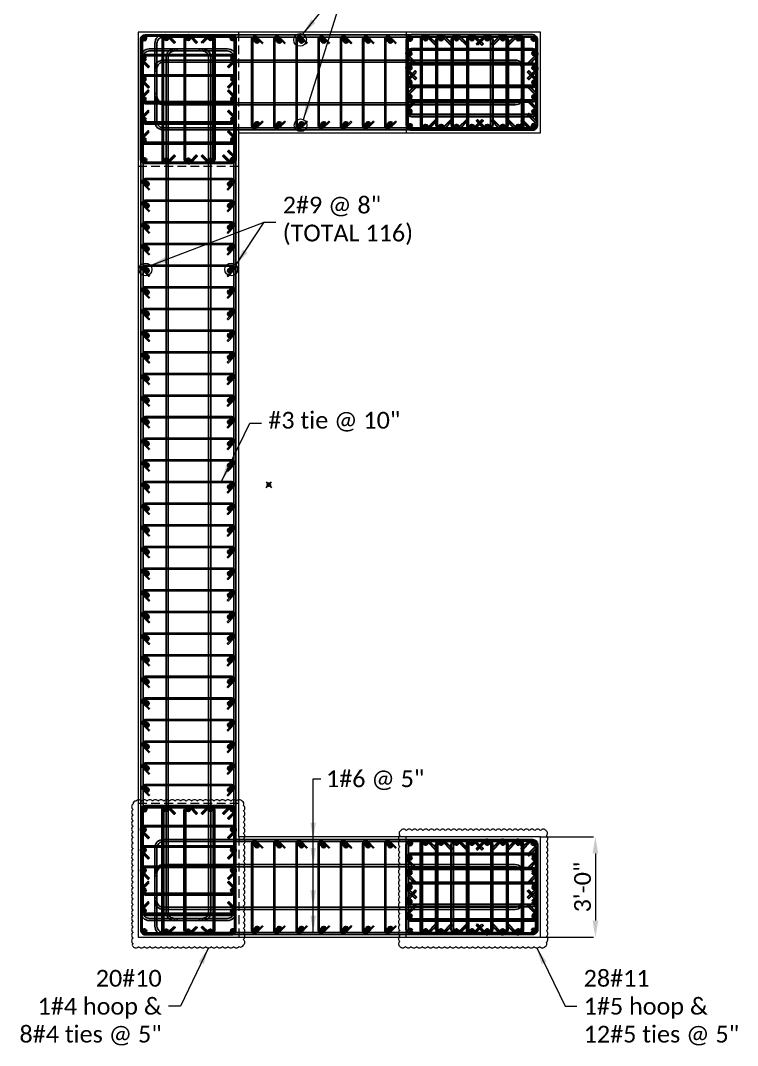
# Model space of a CAD drawing. Header units: inches. Extents: x -30573 to 11520, y -22457 to 4202.
# Drawn here: x 4151.8 to 4408.5, y -2537.5 to -2170.6 of the extents above; entities that cross this region are included whole.
import ezdxf

# ---------------------------------------------------------------- set-up
doc = ezdxf.new("R2010")
doc.units = ezdxf.units.IN
doc.header["$PDMODE"] = 35
doc.linetypes.add('CENTER2', pattern=[28.575, 19.05, -3.175, 3.175, -3.175])
doc.linetypes.add('HIDDEN2', pattern=[0.1875, 0.125, -0.0625])
doc.layers.get('Defpoints').update_dxf_attribs({"lineweight": 70})
for name, color, linetype, lineweight in [('ACERO1', 6, 'Continuous', 50), ('ACERO2', 5, 'Continuous', 30), ('ACERO3', 4, 'Continuous', 25), ('CONCRETO2', 5, 'Continuous', 30), ('CONCRETO3', 4, 'Continuous', 25), ('CONCRETO7', 8, 'Continuous', 9), ('Ejes', 8, 'CENTER2', 9), ('PROY', 8, 'HIDDEN2', 9), ('TEXTO', 1, 'Continuous', 13)]:
    doc.layers.add(name, color=color, linetype=linetype, lineweight=lineweight)
doc.styles.add('A3_32', font='calibri.ttf', dxfattribs={"height": 6})
doc.dimstyles.new('PONDERA3_32', dxfattribs={"dimscale": 0, "dimtxt": 6, "dimasz": 6, "dimexe": 1.25, "dimexo": 0.625, "dimgap": 1.5, "dimtad": 1, "dimdec": 1, "dimrnd": 0.5, "dimzin": 1, "dimdsep": 46, "dimlunit": 4, "dimtxsty": 'A3_32', "dimcen": 0.5, "dimse1": 1, "dimse2": 1, "dimclrd": 256, "dimclrt": 256, "dimadec": 1, "dimazin": 0, "dimtfac": 1, "dimtdec": 1, "dimtmove": 0, "dimatfit": 3, "dimfxl": 1, "dimfrac": 2, "dimlwd": 13, "dimarcsym": 0})

# ---------------------------------------------------------------- blocks, each defined once
blk = doc.blocks.new('#9')
at = {"layer": 'ACERO1'}
h = blk.add_hatch(dxfattribs=at)
h.set_pattern_fill('ANSI31', color=256, scale=0.05)
h.set_pattern_definition([(45, (739.44426, 708.37343), (-0.112253202, 0.112253202), [])])
edge = h.paths.add_edge_path()
edge.add_arc((0, 0), 0.564, 0, 360)
blk.add_circle((0, 0), 0.564, dxfattribs=at)
blk = doc.blocks.new('*D1508')
at = {"layer": 'Defpoints', "color": 0, "transparency": 16777216}
for p in [(4357.59, -2462.76), (4357.59, -2498.76), (4357.59, -2498.76)]:
    blk.add_point(p, dxfattribs=at)
at = {"layer": 'TEXTO', "lineweight": 13, "transparency": 16777216}
blk.add_line((4357.59, -2468.76), (4357.59, -2492.76), dxfattribs=at)
at = {"layer": 'TEXTO', "transparency": 16777216}
for points in [[(4356.59, -2468.76), (4358.59, -2468.76), (4357.59, -2462.76)], [(4356.59, -2492.76), (4358.59, -2492.76), (4357.59, -2498.76)]]:
    blk.add_solid(points, dxfattribs=at)
at = {"layer": 'TEXTO', "transparency": 16777216, "insert": (4353.01, -2480.76), "char_height": 6, "attachment_point": 5, "rotation": 90, "style": 'A3_32'}
blk.add_mtext('3\'-0"', dxfattribs=at)

msp = doc.modelspace()

# ---------------------------------------------------------------- linework, layer by layer
at = {"layer": 'ACERO2'}
for points in [[(4227.42, -2221.765), (4196.42, -2221.765, -0.4142136), (4194.92, -2220.265), (4194.92, -2177.265, -0.4142136), (4196.42, -2175.765), (4227.42, -2175.765, -0.4142136), (4228.92, -2177.265), (4228.92, -2220.265, -0.6681786), (4226.359, -2221.326), (4224.238, -2219.204), (4224.592, -2218.851), (4226.713, -2220.972, 0.6681786), (4228.42, -2220.265), (4228.42, -2177.265, 0.4142136), (4227.42, -2176.265), (4196.42, -2176.265, 0.4142136), (4195.42, -2177.265), (4195.42, -2220.265, 0.4142136), (4196.42, -2221.265), (4226.299, -2221.265)], [(4336.92, -2207.89), (4336.92, -2177.64, 0.4142136), (4335.045, -2175.765), (4291.795, -2175.765, 0.4142136), (4289.92, -2177.64), (4289.92, -2207.89, 0.4142136), (4291.795, -2209.765), (4335.045, -2209.765, 0.6681786), (4336.371, -2206.564), (4333.719, -2203.913), (4333.277, -2204.354), (4335.929, -2207.006, -1), (4334.161, -2208.774), (4331.509, -2206.122), (4331.068, -2206.564), (4333.643, -2209.14)], [(4335.045, -2209.14), (4291.795, -2209.14, -0.4142136), (4290.545, -2207.89), (4290.545, -2177.64, -0.4142136), (4291.795, -2176.39), (4335.045, -2176.39, -0.4142136), (4336.295, -2177.64), (4336.295, -2206.488)], [(4228.42, -2219.144), (4226.359, -2217.083), (4226.006, -2217.437), (4228.127, -2219.558, -0.1989124), (4228.42, -2220.265)], [(4227.42, -2451.765), (4196.42, -2451.765, 0.4142136), (4194.92, -2453.265), (4194.92, -2496.265, 0.4142136), (4196.42, -2497.765), (4227.42, -2497.765, 0.4142136), (4228.92, -2496.265), (4228.92, -2453.265, 0.6681786), (4226.359, -2452.204), (4224.238, -2454.326), (4224.592, -2454.679), (4226.713, -2452.558, -0.6681786), (4228.42, -2453.265), (4228.42, -2496.265, -0.4142136), (4227.42, -2497.265), (4196.42, -2497.265, -0.4142136), (4195.42, -2496.265), (4195.42, -2453.265, -0.4142136), (4196.42, -2452.265), (4226.299, -2452.265)], [(4228.42, -2454.386), (4226.359, -2456.447), (4226.006, -2456.093), (4228.127, -2453.972, 0.1989124), (4228.42, -2453.265)], [(4336.92, -2465.64), (4336.92, -2495.89, -0.4142136), (4335.045, -2497.765), (4291.795, -2497.765, -0.4142136), (4289.92, -2495.89), (4289.92, -2465.64, -0.4142136), (4291.795, -2463.765), (4335.045, -2463.765, -0.6681786), (4336.371, -2466.966), (4333.719, -2469.617), (4333.277, -2469.176), (4335.929, -2466.524, 1), (4334.161, -2464.756), (4331.509, -2467.408), (4331.068, -2466.966), (4333.643, -2464.39)], [(4335.045, -2464.39), (4291.795, -2464.39, 0.4142136), (4290.545, -2465.64), (4290.545, -2495.89, 0.4142136), (4291.795, -2497.14), (4335.045, -2497.14, 0.4142136), (4336.295, -2495.89), (4336.295, -2467.042)]]:
    msp.add_lwpolyline(points, format="xyb", dxfattribs=at)
for points in [[(4206.844, -2178.679), (4207.198, -2178.326), (4205.077, -2176.204, 0.6681786), (4202.516, -2177.265), (4202.516, -2220.265, 0.6681786), (4205.077, -2221.326), (4207.198, -2219.204), (4206.844, -2218.851), (4204.723, -2220.972, -0.6681786), (4203.016, -2220.265), (4203.016, -2177.265, -0.6681786), (4204.723, -2176.558)], [(4214.748, -2178.679), (4215.102, -2178.326), (4212.981, -2176.204, 0.6681786), (4210.42, -2177.265), (4210.42, -2220.265, 0.6681786), (4212.981, -2221.326), (4215.102, -2219.204), (4214.748, -2218.851), (4212.627, -2220.972, -0.6681786), (4210.92, -2220.265), (4210.92, -2177.265, -0.6681786), (4212.627, -2176.558)], [(4216.996, -2178.679), (4216.642, -2178.326), (4218.764, -2176.204, -0.6681786), (4221.324, -2177.265), (4221.324, -2220.265, -0.6681786), (4218.764, -2221.326), (4216.642, -2219.204), (4216.996, -2218.851), (4219.117, -2220.972, 0.6681786), (4220.824, -2220.265), (4220.824, -2177.265, 0.6681786), (4219.117, -2176.558)], [(4300.362, -2179.408), (4300.804, -2178.966), (4298.152, -2176.314, 0.6681786), (4294.951, -2177.64), (4294.951, -2207.89, 0.6681786), (4298.152, -2209.216), (4300.804, -2206.564), (4300.362, -2206.122), (4297.71, -2208.774, -0.6681786), (4295.576, -2207.89), (4295.576, -2177.64, -0.6681786), (4297.71, -2176.756)], [(4305.889, -2179.408), (4306.331, -2178.966), (4303.68, -2176.314, 0.6681786), (4300.479, -2177.64), (4300.479, -2207.89, 0.6681786), (4303.68, -2209.216), (4306.331, -2206.564), (4305.889, -2206.122), (4303.238, -2208.774, -0.6681786), (4301.104, -2207.89), (4301.104, -2177.64, -0.6681786), (4303.238, -2176.756)], [(4311.417, -2179.408), (4311.859, -2178.966), (4309.207, -2176.314, 0.6681786), (4306.006, -2177.64), (4306.006, -2207.89, 0.6681786), (4309.207, -2209.216), (4311.859, -2206.564), (4311.417, -2206.122), (4308.765, -2208.774, -0.6681786), (4306.631, -2207.89), (4306.631, -2177.64, -0.6681786), (4308.765, -2176.756)], [(4316.944, -2179.408), (4317.386, -2178.966), (4314.735, -2176.314, 0.6681786), (4311.534, -2177.64), (4311.534, -2207.89, 0.6681786), (4314.735, -2209.216), (4317.386, -2206.564), (4316.944, -2206.122), (4314.293, -2208.774, -0.6681786), (4312.159, -2207.89), (4312.159, -2177.64, -0.6681786), (4314.293, -2176.756)], [(4315.423, -2179.408), (4314.981, -2178.966), (4317.633, -2176.314, -0.6681786), (4320.834, -2177.64), (4320.834, -2207.89, -0.6681786), (4317.633, -2209.216), (4314.981, -2206.564), (4315.423, -2206.122), (4318.075, -2208.774, 0.6681786), (4320.209, -2207.89), (4320.209, -2177.64, 0.6681786), (4318.075, -2176.756)], [(4320.951, -2179.408), (4320.509, -2178.966), (4323.161, -2176.314, -0.6681786), (4326.361, -2177.64), (4326.361, -2207.89, -0.6681786), (4323.161, -2209.216), (4320.509, -2206.564), (4320.951, -2206.122), (4323.602, -2208.774, 0.6681786), (4325.736, -2207.89), (4325.736, -2177.64, 0.6681786), (4323.602, -2176.756)], [(4326.478, -2179.408), (4326.036, -2178.966), (4328.688, -2176.314, -0.6681786), (4331.889, -2177.64), (4331.889, -2207.89, -0.6681786), (4328.688, -2209.216), (4326.036, -2206.564), (4326.478, -2206.122), (4329.13, -2208.774, 0.6681786), (4331.264, -2207.89), (4331.264, -2177.64, 0.6681786), (4329.13, -2176.756)], [(4197.834, -2187.055), (4197.481, -2187.408), (4195.359, -2185.287, -0.6681786), (4196.42, -2182.726), (4227.42, -2182.726, -0.6681786), (4228.481, -2185.287), (4226.359, -2187.408), (4226.006, -2187.055), (4228.127, -2184.933, 0.6681786), (4227.42, -2183.226), (4196.42, -2183.226, 0.6681786), (4195.713, -2184.933)], [(4293.556, -2186.025), (4293.114, -2186.466), (4290.462, -2183.815, -0.6681786), (4291.788, -2180.614), (4335.045, -2180.614, -0.6681786), (4336.371, -2183.815), (4333.719, -2186.466), (4333.277, -2186.025), (4335.929, -2183.373, 0.6681786), (4335.045, -2181.239), (4291.788, -2181.239, 0.6681786), (4290.904, -2183.373)], [(4293.556, -2191.228), (4293.114, -2191.67), (4290.462, -2189.018, -0.6681786), (4291.788, -2185.817), (4335.045, -2185.817, -0.6681786), (4336.371, -2189.018), (4333.719, -2191.67), (4333.277, -2191.228), (4335.929, -2188.576, 0.6681786), (4335.045, -2186.442), (4291.788, -2186.442, 0.6681786), (4290.904, -2188.576)], [(4197.834, -2194.324), (4197.481, -2194.678), (4195.359, -2192.556, -0.6681786), (4196.42, -2189.996), (4227.42, -2189.996, -0.6681786), (4228.481, -2192.556), (4226.359, -2194.678), (4226.006, -2194.324), (4228.127, -2192.203, 0.6681786), (4227.42, -2190.496), (4196.42, -2190.496, 0.6681786), (4195.713, -2192.203)], [(4293.556, -2189.099), (4293.114, -2188.657), (4290.462, -2191.308, 0.6681786), (4291.788, -2194.509), (4335.045, -2194.509, 0.6681786), (4336.371, -2191.308), (4333.719, -2188.657), (4333.277, -2189.099), (4335.929, -2191.75, -0.6681786), (4335.045, -2193.884), (4291.788, -2193.884, -0.6681786), (4290.904, -2191.75)], [(4293.556, -2194.302), (4293.114, -2193.86), (4290.462, -2196.512, 0.6681786), (4291.788, -2199.713), (4335.045, -2199.713, 0.6681786), (4336.371, -2196.512), (4333.719, -2193.86), (4333.277, -2194.302), (4335.929, -2196.954, -0.6681786), (4335.045, -2199.088), (4291.788, -2199.088, -0.6681786), (4290.904, -2196.954)], [(4197.834, -2195.937), (4197.481, -2195.583), (4195.359, -2197.704, 0.6681786), (4196.42, -2200.265), (4227.42, -2200.265, 0.6681786), (4228.481, -2197.704), (4226.359, -2195.583), (4226.006, -2195.937), (4228.127, -2198.058, -0.6681786), (4227.42, -2199.765), (4196.42, -2199.765, -0.6681786), (4195.713, -2198.058)], [(4293.556, -2199.505), (4293.114, -2199.064), (4290.462, -2201.715, 0.6681786), (4291.788, -2204.916), (4335.045, -2204.916, 0.6681786), (4336.371, -2201.715), (4333.719, -2199.064), (4333.277, -2199.505), (4335.929, -2202.157, -0.6681786), (4335.045, -2204.291), (4291.788, -2204.291, -0.6681786), (4290.904, -2202.157)], [(4197.834, -2203.206), (4197.481, -2202.852), (4195.359, -2204.974, 0.6681786), (4196.42, -2207.534), (4227.42, -2207.534, 0.6681786), (4228.481, -2204.974), (4226.359, -2202.852), (4226.006, -2203.206), (4228.127, -2205.327, -0.6681786), (4227.42, -2207.034), (4196.42, -2207.034, -0.6681786), (4195.713, -2205.327)], [(4197.834, -2210.475), (4197.481, -2210.122), (4195.359, -2212.243, 0.6681786), (4196.42, -2214.804), (4227.42, -2214.804, 0.6681786), (4228.481, -2212.243), (4226.359, -2210.122), (4226.006, -2210.475), (4228.127, -2212.597, -0.6681786), (4227.42, -2214.304), (4196.42, -2214.304, -0.6681786), (4195.713, -2212.597)], [(4206.844, -2494.851), (4207.198, -2495.204), (4205.077, -2497.326, -0.6681786), (4202.516, -2496.265), (4202.516, -2453.265, -0.6681786), (4205.077, -2452.204), (4207.198, -2454.326), (4206.844, -2454.679), (4204.723, -2452.558, 0.6681786), (4203.016, -2453.265), (4203.016, -2496.265, 0.6681786), (4204.723, -2496.972)], [(4214.748, -2494.851), (4215.102, -2495.204), (4212.981, -2497.326, -0.6681786), (4210.42, -2496.265), (4210.42, -2453.265, -0.6681786), (4212.981, -2452.204), (4215.102, -2454.326), (4214.748, -2454.679), (4212.627, -2452.558, 0.6681786), (4210.92, -2453.265), (4210.92, -2496.265, 0.6681786), (4212.627, -2496.972)], [(4216.996, -2494.851), (4216.642, -2495.204), (4218.764, -2497.326, 0.6681786), (4221.324, -2496.265), (4221.324, -2453.265, 0.6681786), (4218.764, -2452.204), (4216.642, -2454.326), (4216.996, -2454.679), (4219.117, -2452.558, -0.6681786), (4220.824, -2453.265), (4220.824, -2496.265, -0.6681786), (4219.117, -2496.972)], [(4197.834, -2463.055), (4197.481, -2463.408), (4195.359, -2461.287, -0.6681786), (4196.42, -2458.726), (4227.42, -2458.726, -0.6681786), (4228.481, -2461.287), (4226.359, -2463.408), (4226.006, -2463.055), (4228.127, -2460.933, 0.6681786), (4227.42, -2459.226), (4196.42, -2459.226, 0.6681786), (4195.713, -2460.933)], [(4300.362, -2494.122), (4300.804, -2494.564), (4298.152, -2497.216, -0.6681786), (4294.951, -2495.89), (4294.951, -2465.64, -0.6681786), (4298.152, -2464.314), (4300.804, -2466.966), (4300.362, -2467.408), (4297.71, -2464.756, 0.6681786), (4295.576, -2465.64), (4295.576, -2495.89, 0.6681786), (4297.71, -2496.774)], [(4305.889, -2494.122), (4306.331, -2494.564), (4303.68, -2497.216, -0.6681786), (4300.479, -2495.89), (4300.479, -2465.64, -0.6681786), (4303.68, -2464.314), (4306.331, -2466.966), (4305.889, -2467.408), (4303.238, -2464.756, 0.6681786), (4301.104, -2465.64), (4301.104, -2495.89, 0.6681786), (4303.238, -2496.774)], [(4311.417, -2494.122), (4311.859, -2494.564), (4309.207, -2497.216, -0.6681786), (4306.006, -2495.89), (4306.006, -2465.64, -0.6681786), (4309.207, -2464.314), (4311.859, -2466.966), (4311.417, -2467.408), (4308.765, -2464.756, 0.6681786), (4306.631, -2465.64), (4306.631, -2495.89, 0.6681786), (4308.765, -2496.774)], [(4316.944, -2494.122), (4317.386, -2494.564), (4314.735, -2497.216, -0.6681786), (4311.534, -2495.89), (4311.534, -2465.64, -0.6681786), (4314.735, -2464.314), (4317.386, -2466.966), (4316.944, -2467.408), (4314.293, -2464.756, 0.6681786), (4312.159, -2465.64), (4312.159, -2495.89, 0.6681786), (4314.293, -2496.774)], [(4315.423, -2494.122), (4314.981, -2494.564), (4317.633, -2497.216, 0.6681786), (4320.834, -2495.89), (4320.834, -2465.64, 0.6681786), (4317.633, -2464.314), (4314.981, -2466.966), (4315.423, -2467.408), (4318.075, -2464.756, -0.6681786), (4320.209, -2465.64), (4320.209, -2495.89, -0.6681786), (4318.075, -2496.774)], [(4320.951, -2494.122), (4320.509, -2494.564), (4323.161, -2497.216, 0.6681786), (4326.361, -2495.89), (4326.361, -2465.64, 0.6681786), (4323.161, -2464.314), (4320.509, -2466.966), (4320.951, -2467.408), (4323.602, -2464.756, -0.6681786), (4325.736, -2465.64), (4325.736, -2495.89, -0.6681786), (4323.602, -2496.774)], [(4326.478, -2494.122), (4326.036, -2494.564), (4328.688, -2497.216, 0.6681786), (4331.889, -2495.89), (4331.889, -2465.64, 0.6681786), (4328.688, -2464.314), (4326.036, -2466.966), (4326.478, -2467.408), (4329.13, -2464.756, -0.6681786), (4331.264, -2465.64), (4331.264, -2495.89, -0.6681786), (4329.13, -2496.774)], [(4197.834, -2470.324), (4197.481, -2470.678), (4195.359, -2468.556, -0.6681786), (4196.42, -2465.996), (4227.42, -2465.996, -0.6681786), (4228.481, -2468.556), (4226.359, -2470.678), (4226.006, -2470.324), (4228.127, -2468.203, 0.6681786), (4227.42, -2466.496), (4196.42, -2466.496, 0.6681786), (4195.713, -2468.203)], [(4293.556, -2474.025), (4293.114, -2474.466), (4290.462, -2471.815, -0.6681786), (4291.788, -2468.614), (4335.045, -2468.614, -0.6681786), (4336.371, -2471.815), (4333.719, -2474.466), (4333.277, -2474.025), (4335.929, -2471.373, 0.6681786), (4335.045, -2469.239), (4291.788, -2469.239, 0.6681786), (4290.904, -2471.373)], [(4197.834, -2477.593), (4197.481, -2477.947), (4195.359, -2475.826, -0.6681786), (4196.42, -2473.265), (4227.42, -2473.265, -0.6681786), (4228.481, -2475.826), (4226.359, -2477.947), (4226.006, -2477.593), (4228.127, -2475.472, 0.6681786), (4227.42, -2473.765), (4196.42, -2473.765, 0.6681786), (4195.713, -2475.472)], [(4293.556, -2479.228), (4293.114, -2479.67), (4290.462, -2477.018, -0.6681786), (4291.788, -2473.817), (4335.045, -2473.817, -0.6681786), (4336.371, -2477.018), (4333.719, -2479.67), (4333.277, -2479.228), (4335.929, -2476.576, 0.6681786), (4335.045, -2474.442), (4291.788, -2474.442, 0.6681786), (4290.904, -2476.576)], [(4197.834, -2479.206), (4197.481, -2478.852), (4195.359, -2480.974, 0.6681786), (4196.42, -2483.534), (4227.42, -2483.534, 0.6681786), (4228.481, -2480.974), (4226.359, -2478.852), (4226.006, -2479.206), (4228.127, -2481.327, -0.6681786), (4227.42, -2483.034), (4196.42, -2483.034, -0.6681786), (4195.713, -2481.327)], [(4293.556, -2484.431), (4293.114, -2484.873), (4290.462, -2482.222, -0.6681786), (4291.788, -2479.021), (4335.045, -2479.021, -0.6681786), (4336.371, -2482.222), (4333.719, -2484.873), (4333.277, -2484.431), (4335.929, -2481.78, 0.6681786), (4335.045, -2479.646), (4291.788, -2479.646, 0.6681786), (4290.904, -2481.78)], [(4293.556, -2482.302), (4293.114, -2481.86), (4290.462, -2484.512, 0.6681786), (4291.788, -2487.713), (4335.045, -2487.713, 0.6681786), (4336.371, -2484.512), (4333.719, -2481.86), (4333.277, -2482.302), (4335.929, -2484.954, -0.6681786), (4335.045, -2487.088), (4291.788, -2487.088, -0.6681786), (4290.904, -2484.954)], [(4197.834, -2486.475), (4197.481, -2486.122), (4195.359, -2488.243, 0.6681786), (4196.42, -2490.804), (4227.42, -2490.804, 0.6681786), (4228.481, -2488.243), (4226.359, -2486.122), (4226.006, -2486.475), (4228.127, -2488.597, -0.6681786), (4227.42, -2490.304), (4196.42, -2490.304, -0.6681786), (4195.713, -2488.597)], [(4293.556, -2487.505), (4293.114, -2487.064), (4290.462, -2489.715, 0.6681786), (4291.788, -2492.916), (4335.045, -2492.916, 0.6681786), (4336.371, -2489.715), (4333.719, -2487.064), (4333.277, -2487.505), (4335.929, -2490.157, -0.6681786), (4335.045, -2492.291), (4291.788, -2492.291, -0.6681786), (4290.904, -2490.157)]]:
    msp.add_lwpolyline(points, format="xyb", close=True, dxfattribs=at)
at = {"layer": 'ACERO3'}
for points in [[(4199.92, -2187.765), (4199.92, -2178.765, -0.4142136), (4202.92, -2175.765), (4328.92, -2175.765, -0.4142136), (4331.92, -2178.765), (4331.92, -2187.765), (4331.17, -2187.765), (4331.17, -2178.765, 0.4142136), (4328.92, -2176.515), (4202.92, -2176.515, 0.4142136), (4200.67, -2178.765), (4200.67, -2187.765)], [(4234.926, -2177.265, -0.6681786), (4236.206, -2176.735), (4238.328, -2178.856), (4238.593, -2178.591), (4236.472, -2176.47, 0.6681786), (4234.551, -2177.265), (4234.551, -2208.265, 0.6681786), (4236.472, -2209.06), (4238.593, -2206.939), (4238.328, -2206.674), (4236.206, -2208.795, -0.6681786), (4234.926, -2208.265)], [(4242.874, -2177.265, -0.6681786), (4244.154, -2176.735), (4246.275, -2178.856), (4246.541, -2178.591), (4244.419, -2176.47, 0.6681786), (4242.499, -2177.265), (4242.499, -2208.265, 0.6681786), (4244.419, -2209.06), (4246.541, -2206.939), (4246.275, -2206.674), (4244.154, -2208.795, -0.6681786), (4242.874, -2208.265)], [(4250.821, -2177.265, -0.6681786), (4252.102, -2176.735), (4254.223, -2178.856), (4254.488, -2178.591), (4252.367, -2176.47, 0.6681786), (4250.446, -2177.265), (4250.446, -2208.265, 0.6681786), (4252.367, -2209.06), (4254.488, -2206.939), (4254.223, -2206.674), (4252.102, -2208.795, -0.6681786), (4250.821, -2208.265)], [(4258.769, -2177.265, -0.6681786), (4260.049, -2176.735), (4262.171, -2178.856), (4262.436, -2178.591), (4260.315, -2176.47, 0.6681786), (4258.394, -2177.265), (4258.394, -2208.265, 0.6681786), (4260.315, -2209.06), (4262.436, -2206.939), (4262.171, -2206.674), (4260.049, -2208.795, -0.6681786), (4258.769, -2208.265)], [(4266.717, -2177.265, -0.6681786), (4267.997, -2176.735), (4270.118, -2178.856), (4270.384, -2178.591), (4268.262, -2176.47, 0.6681786), (4266.342, -2177.265), (4266.342, -2208.265, 0.6681786), (4268.262, -2209.06), (4270.384, -2206.939), (4270.118, -2206.674), (4267.997, -2208.795, -0.6681786), (4266.717, -2208.265)], [(4274.665, -2177.265, -0.6681786), (4275.945, -2176.735), (4278.066, -2178.856), (4278.331, -2178.591), (4276.21, -2176.47, 0.6681786), (4274.29, -2177.265), (4274.29, -2208.265, 0.6681786), (4276.21, -2209.06), (4278.331, -2206.939), (4278.066, -2206.674), (4275.945, -2208.795, -0.6681786), (4274.665, -2208.265)], [(4282.612, -2177.265, -0.6681786), (4283.893, -2176.735), (4286.014, -2178.856), (4286.279, -2178.591), (4284.158, -2176.47, 0.6681786), (4282.237, -2177.265), (4282.237, -2208.265, 0.6681786), (4284.158, -2209.06), (4286.279, -2206.939), (4286.014, -2206.674), (4283.893, -2208.795, -0.6681786), (4282.612, -2208.265)], [(4206.92, -2180.765), (4197.92, -2180.765, 0.4142136), (4194.92, -2183.765), (4194.92, -2489.765, 0.4142136), (4197.92, -2492.765), (4206.92, -2492.765), (4206.92, -2492.015), (4197.92, -2492.015, -0.4142136), (4195.67, -2489.765), (4195.67, -2183.765, -0.4142136), (4197.92, -2181.515), (4206.92, -2181.515)], [(4215.92, -2180.765), (4206.92, -2180.765, 0.4142136), (4203.92, -2183.765), (4203.92, -2489.765, 0.4142136), (4206.92, -2492.765), (4215.92, -2492.765), (4215.92, -2492.015), (4206.92, -2492.015, -0.4142136), (4204.67, -2489.765), (4204.67, -2183.765, -0.4142136), (4206.92, -2181.515), (4215.92, -2181.515)], [(4207.92, -2180.765), (4216.92, -2180.765, -0.4142136), (4219.92, -2183.765), (4219.92, -2489.765, -0.4142136), (4216.92, -2492.765), (4207.92, -2492.765), (4207.92, -2492.015), (4216.92, -2492.015, 0.4142136), (4219.17, -2489.765), (4219.17, -2183.765, 0.4142136), (4216.92, -2181.515), (4207.92, -2181.515)], [(4216.92, -2180.765), (4225.92, -2180.765, -0.4142136), (4228.92, -2183.765), (4228.92, -2489.765, -0.4142136), (4225.92, -2492.765), (4216.92, -2492.765), (4216.92, -2492.015), (4225.92, -2492.015, 0.4142136), (4228.17, -2489.765), (4228.17, -2183.765, 0.4142136), (4225.92, -2181.515), (4216.92, -2181.515)], [(4199.92, -2196.765), (4199.92, -2187.765, -0.4142136), (4202.92, -2184.765), (4328.92, -2184.765, -0.4142136), (4331.92, -2187.765), (4331.92, -2196.765), (4331.17, -2196.765), (4331.17, -2187.765, 0.4142136), (4328.92, -2185.515), (4202.92, -2185.515, 0.4142136), (4200.67, -2187.765), (4200.67, -2196.765)], [(4199.92, -2188.765), (4199.92, -2197.765, 0.4142136), (4202.92, -2200.765), (4328.92, -2200.765, 0.4142136), (4331.92, -2197.765), (4331.92, -2188.765), (4331.17, -2188.765), (4331.17, -2197.765, -0.4142136), (4328.92, -2200.015), (4202.92, -2200.015, -0.4142136), (4200.67, -2197.765), (4200.67, -2188.765)], [(4199.92, -2197.765), (4199.92, -2206.765, 0.4142136), (4202.92, -2209.765), (4328.92, -2209.765, 0.4142136), (4331.92, -2206.765), (4331.92, -2197.765), (4331.17, -2197.765), (4331.17, -2206.765, -0.4142136), (4328.92, -2209.015), (4202.92, -2209.015, -0.4142136), (4200.67, -2206.765), (4200.67, -2197.765)], [(4227.42, -2227.569, -0.6681786), (4227.95, -2228.85), (4225.829, -2230.971), (4226.094, -2231.236), (4228.216, -2229.115, 0.6681786), (4227.42, -2227.194), (4196.42, -2227.194, 0.6681786), (4195.625, -2229.115), (4197.746, -2231.236), (4198.011, -2230.971), (4195.89, -2228.85, -0.6681786), (4196.42, -2227.569)], [(4227.42, -2235.316, -0.6681786), (4227.95, -2236.596), (4225.829, -2238.717), (4226.094, -2238.982), (4228.216, -2236.861, 0.6681786), (4227.42, -2234.941), (4196.42, -2234.941, 0.6681786), (4195.625, -2236.861), (4197.746, -2238.982), (4198.011, -2238.717), (4195.89, -2236.596, -0.6681786), (4196.42, -2235.316)], [(4227.42, -2243.062, -0.6681786), (4227.95, -2244.342), (4225.829, -2246.463), (4226.094, -2246.728), (4228.216, -2244.607, 0.6681786), (4227.42, -2242.687), (4196.42, -2242.687, 0.6681786), (4195.625, -2244.607), (4197.746, -2246.728), (4198.011, -2246.463), (4195.89, -2244.342, -0.6681786), (4196.42, -2243.062)], [(4227.42, -2250.808, -0.6681786), (4227.95, -2252.088), (4225.829, -2254.209), (4226.094, -2254.475), (4228.216, -2252.353, 0.6681786), (4227.42, -2250.433), (4196.42, -2250.433, 0.6681786), (4195.625, -2252.353), (4197.746, -2254.475), (4198.011, -2254.209), (4195.89, -2252.088, -0.6681786), (4196.42, -2250.808)], [(4227.42, -2258.554, -0.6681786), (4227.95, -2259.834), (4225.829, -2261.956), (4226.094, -2262.221), (4228.216, -2260.099, 0.6681786), (4227.42, -2258.179), (4196.42, -2258.179, 0.6681786), (4195.625, -2260.099), (4197.746, -2262.221), (4198.011, -2261.956), (4195.89, -2259.834, -0.6681786), (4196.42, -2258.554)], [(4227.42, -2266.3, -0.6681786), (4227.95, -2267.58), (4225.829, -2269.702), (4226.094, -2269.967), (4228.216, -2267.845, 0.6681786), (4227.42, -2265.925), (4196.42, -2265.925, 0.6681786), (4195.625, -2267.845), (4197.746, -2269.967), (4198.011, -2269.702), (4195.89, -2267.58, -0.6681786), (4196.42, -2266.3)], [(4227.42, -2274.046, -0.6681786), (4227.95, -2275.326), (4225.829, -2277.448), (4226.094, -2277.713), (4228.216, -2275.592, 0.6681786), (4227.42, -2273.671), (4196.42, -2273.671, 0.6681786), (4195.625, -2275.592), (4197.746, -2277.713), (4198.011, -2277.448), (4195.89, -2275.326, -0.6681786), (4196.42, -2274.046)], [(4227.42, -2281.792, -0.6681786), (4227.95, -2283.073), (4225.829, -2285.194), (4226.094, -2285.459), (4228.216, -2283.338, 0.6681786), (4227.42, -2281.417), (4196.42, -2281.417, 0.6681786), (4195.625, -2283.338), (4197.746, -2285.459), (4198.011, -2285.194), (4195.89, -2283.073, -0.6681786), (4196.42, -2281.792)], [(4227.42, -2289.538, -0.6681786), (4227.95, -2290.819), (4225.829, -2292.94), (4226.094, -2293.205), (4228.216, -2291.084, 0.6681786), (4227.42, -2289.163), (4196.42, -2289.163, 0.6681786), (4195.625, -2291.084), (4197.746, -2293.205), (4198.011, -2292.94), (4195.89, -2290.819, -0.6681786), (4196.42, -2289.538)], [(4227.42, -2297.284, -0.6681786), (4227.95, -2298.565), (4225.829, -2300.686), (4226.094, -2300.951), (4228.216, -2298.83, 0.6681786), (4227.42, -2296.909), (4196.42, -2296.909, 0.6681786), (4195.625, -2298.83), (4197.746, -2300.951), (4198.011, -2300.686), (4195.89, -2298.565, -0.6681786), (4196.42, -2297.284)], [(4227.42, -2305.031, -0.6681786), (4227.95, -2306.311), (4225.829, -2308.432), (4226.094, -2308.697), (4228.216, -2306.576, 0.6681786), (4227.42, -2304.656), (4196.42, -2304.656, 0.6681786), (4195.625, -2306.576), (4197.746, -2308.697), (4198.011, -2308.432), (4195.89, -2306.311, -0.6681786), (4196.42, -2305.031)], [(4227.42, -2312.777, -0.6681786), (4227.95, -2314.057), (4225.829, -2316.178), (4226.094, -2316.443), (4228.216, -2314.322, 0.6681786), (4227.42, -2312.402), (4196.42, -2312.402, 0.6681786), (4195.625, -2314.322), (4197.746, -2316.443), (4198.011, -2316.178), (4195.89, -2314.057, -0.6681786), (4196.42, -2312.777)], [(4227.42, -2320.523, -0.6681786), (4227.95, -2321.803), (4225.829, -2323.924), (4226.094, -2324.19), (4228.216, -2322.068, 0.6681786), (4227.42, -2320.148), (4196.42, -2320.148, 0.6681786), (4195.625, -2322.068), (4197.746, -2324.19), (4198.011, -2323.924), (4195.89, -2321.803, -0.6681786), (4196.42, -2320.523)], [(4227.42, -2328.269, -0.6681786), (4227.95, -2329.549), (4225.829, -2331.671), (4226.094, -2331.936), (4228.216, -2329.814, 0.6681786), (4227.42, -2327.894), (4196.42, -2327.894, 0.6681786), (4195.625, -2329.814), (4197.746, -2331.936), (4198.011, -2331.671), (4195.89, -2329.549, -0.6681786), (4196.42, -2328.269)], [(4227.42, -2336.015, -0.6681786), (4227.95, -2337.295), (4225.829, -2339.417), (4226.094, -2339.682), (4228.216, -2337.56, 0.6681786), (4227.42, -2335.64), (4196.42, -2335.64, 0.6681786), (4195.625, -2337.56), (4197.746, -2339.682), (4198.011, -2339.417), (4195.89, -2337.295, -0.6681786), (4196.42, -2336.015)], [(4227.42, -2343.761, -0.6681786), (4227.95, -2345.041), (4225.829, -2347.163), (4226.094, -2347.428), (4228.216, -2345.307, 0.6681786), (4227.42, -2343.386), (4196.42, -2343.386, 0.6681786), (4195.625, -2345.307), (4197.746, -2347.428), (4198.011, -2347.163), (4195.89, -2345.041, -0.6681786), (4196.42, -2343.761)], [(4227.42, -2351.507, -0.6681786), (4227.95, -2352.788), (4225.829, -2354.909), (4226.094, -2355.174), (4228.216, -2353.053, 0.6681786), (4227.42, -2351.132), (4196.42, -2351.132, 0.6681786), (4195.625, -2353.053), (4197.746, -2355.174), (4198.011, -2354.909), (4195.89, -2352.788, -0.6681786), (4196.42, -2351.507)], [(4227.42, -2359.253, -0.6681786), (4227.95, -2360.534), (4225.829, -2362.655), (4226.094, -2362.92), (4228.216, -2360.799, 0.6681786), (4227.42, -2358.878), (4196.42, -2358.878, 0.6681786), (4195.625, -2360.799), (4197.746, -2362.92), (4198.011, -2362.655), (4195.89, -2360.534, -0.6681786), (4196.42, -2359.253)], [(4227.42, -2366.999, -0.6681786), (4227.95, -2368.28), (4225.829, -2370.401), (4226.094, -2370.666), (4228.216, -2368.545, 0.6681786), (4227.42, -2366.624), (4196.42, -2366.624, 0.6681786), (4195.625, -2368.545), (4197.746, -2370.666), (4198.011, -2370.401), (4195.89, -2368.28, -0.6681786), (4196.42, -2366.999)], [(4227.42, -2374.746, -0.6681786), (4227.95, -2376.026), (4225.829, -2378.147), (4226.094, -2378.412), (4228.216, -2376.291, 0.6681786), (4227.42, -2374.371), (4196.42, -2374.371, 0.6681786), (4195.625, -2376.291), (4197.746, -2378.412), (4198.011, -2378.147), (4195.89, -2376.026, -0.6681786), (4196.42, -2374.746)], [(4227.42, -2382.492, -0.6681786), (4227.95, -2383.772), (4225.829, -2385.893), (4226.094, -2386.158), (4228.216, -2384.037, 0.6681786), (4227.42, -2382.117), (4196.42, -2382.117, 0.6681786), (4195.625, -2384.037), (4197.746, -2386.158), (4198.011, -2385.893), (4195.89, -2383.772, -0.6681786), (4196.42, -2382.492)], [(4227.42, -2390.238, -0.6681786), (4227.95, -2391.518), (4225.829, -2393.639), (4226.094, -2393.905), (4228.216, -2391.783, 0.6681786), (4227.42, -2389.863), (4196.42, -2389.863, 0.6681786), (4195.625, -2391.783), (4197.746, -2393.905), (4198.011, -2393.639), (4195.89, -2391.518, -0.6681786), (4196.42, -2390.238)], [(4227.42, -2397.984, -0.6681786), (4227.95, -2399.264), (4225.829, -2401.386), (4226.094, -2401.651), (4228.216, -2399.529, 0.6681786), (4227.42, -2397.609), (4196.42, -2397.609, 0.6681786), (4195.625, -2399.529), (4197.746, -2401.651), (4198.011, -2401.386), (4195.89, -2399.264, -0.6681786), (4196.42, -2397.984)], [(4227.42, -2405.73, -0.6681786), (4227.95, -2407.01), (4225.829, -2409.132), (4226.094, -2409.397), (4228.216, -2407.276, 0.6681786), (4227.42, -2405.355), (4196.42, -2405.355, 0.6681786), (4195.625, -2407.276), (4197.746, -2409.397), (4198.011, -2409.132), (4195.89, -2407.01, -0.6681786), (4196.42, -2405.73)], [(4227.42, -2413.476, -0.6681786), (4227.95, -2414.756), (4225.829, -2416.878), (4226.094, -2417.143), (4228.216, -2415.022, 0.6681786), (4227.42, -2413.101), (4196.42, -2413.101, 0.6681786), (4195.625, -2415.022), (4197.746, -2417.143), (4198.011, -2416.878), (4195.89, -2414.756, -0.6681786), (4196.42, -2413.476)], [(4227.42, -2421.222, -0.6681786), (4227.95, -2422.503), (4225.829, -2424.624), (4226.094, -2424.889), (4228.216, -2422.768, 0.6681786), (4227.42, -2420.847), (4196.42, -2420.847, 0.6681786), (4195.625, -2422.768), (4197.746, -2424.889), (4198.011, -2424.624), (4195.89, -2422.503, -0.6681786), (4196.42, -2421.222)], [(4227.42, -2428.968, -0.6681786), (4227.95, -2430.249), (4225.829, -2432.37), (4226.094, -2432.635), (4228.216, -2430.514, 0.6681786), (4227.42, -2428.593), (4196.42, -2428.593, 0.6681786), (4195.625, -2430.514), (4197.746, -2432.635), (4198.011, -2432.37), (4195.89, -2430.249, -0.6681786), (4196.42, -2428.968)], [(4227.42, -2436.714, -0.6681786), (4227.95, -2437.995), (4225.829, -2440.116), (4226.094, -2440.381), (4228.216, -2438.26, 0.6681786), (4227.42, -2436.339), (4196.42, -2436.339, 0.6681786), (4195.625, -2438.26), (4197.746, -2440.381), (4198.011, -2440.116), (4195.89, -2437.995, -0.6681786), (4196.42, -2436.714)], [(4227.42, -2444.461, -0.6681786), (4227.95, -2445.741), (4225.829, -2447.862), (4226.094, -2448.127), (4228.216, -2446.006, 0.6681786), (4227.42, -2444.086), (4196.42, -2444.086, 0.6681786), (4195.625, -2446.006), (4197.746, -2448.127), (4198.011, -2447.862), (4195.89, -2445.741, -0.6681786), (4196.42, -2444.461)], [(4199.92, -2475.765), (4199.92, -2466.765, -0.4142136), (4202.92, -2463.765), (4328.92, -2463.765, -0.4142136), (4331.92, -2466.765), (4331.92, -2475.765), (4331.17, -2475.765), (4331.17, -2466.765, 0.4142136), (4328.92, -2464.515), (4202.92, -2464.515, 0.4142136), (4200.67, -2466.765), (4200.67, -2475.765)], [(4234.926, -2465.265, -0.6681786), (4236.206, -2464.735), (4238.328, -2466.856), (4238.593, -2466.591), (4236.472, -2464.47, 0.6681786), (4234.551, -2465.265), (4234.551, -2496.265, 0.6681786), (4236.472, -2497.06), (4238.593, -2494.939), (4238.328, -2494.674), (4236.206, -2496.795, -0.6681786), (4234.926, -2496.265)], [(4242.874, -2465.265, -0.6681786), (4244.154, -2464.735), (4246.275, -2466.856), (4246.541, -2466.591), (4244.419, -2464.47, 0.6681786), (4242.499, -2465.265), (4242.499, -2496.265, 0.6681786), (4244.419, -2497.06), (4246.541, -2494.939), (4246.275, -2494.674), (4244.154, -2496.795, -0.6681786), (4242.874, -2496.265)], [(4250.821, -2465.265, -0.6681786), (4252.102, -2464.735), (4254.223, -2466.856), (4254.488, -2466.591), (4252.367, -2464.47, 0.6681786), (4250.446, -2465.265), (4250.446, -2496.265, 0.6681786), (4252.367, -2497.06), (4254.488, -2494.939), (4254.223, -2494.674), (4252.102, -2496.795, -0.6681786), (4250.821, -2496.265)], [(4258.769, -2465.265, -0.6681786), (4260.049, -2464.735), (4262.171, -2466.856), (4262.436, -2466.591), (4260.315, -2464.47, 0.6681786), (4258.394, -2465.265), (4258.394, -2496.265, 0.6681786), (4260.315, -2497.06), (4262.436, -2494.939), (4262.171, -2494.674), (4260.049, -2496.795, -0.6681786), (4258.769, -2496.265)], [(4266.717, -2465.265, -0.6681786), (4267.997, -2464.735), (4270.118, -2466.856), (4270.384, -2466.591), (4268.262, -2464.47, 0.6681786), (4266.342, -2465.265), (4266.342, -2496.265, 0.6681786), (4268.262, -2497.06), (4270.384, -2494.939), (4270.118, -2494.674), (4267.997, -2496.795, -0.6681786), (4266.717, -2496.265)], [(4274.665, -2465.265, -0.6681786), (4275.945, -2464.735), (4278.066, -2466.856), (4278.331, -2466.591), (4276.21, -2464.47, 0.6681786), (4274.29, -2465.265), (4274.29, -2496.265, 0.6681786), (4276.21, -2497.06), (4278.331, -2494.939), (4278.066, -2494.674), (4275.945, -2496.795, -0.6681786), (4274.665, -2496.265)], [(4282.612, -2465.265, -0.6681786), (4283.893, -2464.735), (4286.014, -2466.856), (4286.279, -2466.591), (4284.158, -2464.47, 0.6681786), (4282.237, -2465.265), (4282.237, -2496.265, 0.6681786), (4284.158, -2497.06), (4286.279, -2494.939), (4286.014, -2494.674), (4283.893, -2496.795, -0.6681786), (4282.612, -2496.265)], [(4199.92, -2484.765), (4199.92, -2475.765, -0.4142136), (4202.92, -2472.765), (4328.92, -2472.765, -0.4142136), (4331.92, -2475.765), (4331.92, -2484.765), (4331.17, -2484.765), (4331.17, -2475.765, 0.4142136), (4328.92, -2473.515), (4202.92, -2473.515, 0.4142136), (4200.67, -2475.765), (4200.67, -2484.765)], [(4199.92, -2476.765), (4199.92, -2485.765, 0.4142136), (4202.92, -2488.765), (4328.92, -2488.765, 0.4142136), (4331.92, -2485.765), (4331.92, -2476.765), (4331.17, -2476.765), (4331.17, -2485.765, -0.4142136), (4328.92, -2488.015), (4202.92, -2488.015, -0.4142136), (4200.67, -2485.765), (4200.67, -2476.765)], [(4199.92, -2485.765), (4199.92, -2494.765, 0.4142136), (4202.92, -2497.765), (4328.92, -2497.765, 0.4142136), (4331.92, -2494.765), (4331.92, -2485.765), (4331.17, -2485.765), (4331.17, -2494.765, -0.4142136), (4328.92, -2497.015), (4202.92, -2497.015, -0.4142136), (4200.67, -2494.765), (4200.67, -2485.765)]]:
    msp.add_lwpolyline(points, format="xyb", close=True, dxfattribs=at)
at = {"layer": 'CONCRETO2'}
msp.add_point((4240.72, -2336.765), dxfattribs=at)
at = {"layer": 'CONCRETO7'}
msp.add_lwpolyline([(4337.92, -2462.765), (4229.92, -2462.765), (4229.92, -2210.765), (4337.92, -2210.765), (4337.92, -2174.765), (4193.92, -2174.765), (4193.92, -2498.765), (4337.92, -2498.765)], close=True, dxfattribs=at)
at = {"layer": 'Ejes'}
for p, q in [((4337.92, -2462.765), (4359.931, -2462.765)), ((4337.92, -2498.765), (4359.931, -2498.765))]:
    msp.add_line(p, q, dxfattribs=at)
at = {"layer": 'PROY', "ltscale": 25}
for p, q in [((4229.92, -2210.765), (4229.92, -2174.765)), ((4289.92, -2174.765), (4289.92, -2210.765)), ((4193.92, -2222.765), (4229.92, -2222.765)), ((4193.92, -2450.765), (4229.92, -2450.765)), ((4229.92, -2462.765), (4229.92, -2498.765)), ((4289.92, -2498.765), (4289.92, -2462.765))]:
    msp.add_line(p, q, dxfattribs=at)
at = {"layer": 'TEXTO'}
for points in [[(4192.107, -2502.077, 0.5205671), (4194.107, -2502.077, 0.5205671), (4196.107, -2502.077, 0.5205671), (4198.107, -2502.077, 0.5205671), (4200.107, -2502.077, 0.5205671), (4202.107, -2502.077, 0.5205671), (4204.107, -2502.077, 0.5205671), (4206.107, -2502.077, 0.5205671), (4208.107, -2502.077, 0.5205671), (4210.107, -2502.077, 0.5205671), (4212.107, -2502.077, 0.5205671), (4214.107, -2502.077, 0.5205671), (4216.107, -2502.077, 0.5205671), (4218.107, -2502.077, 0.5205671), (4220.107, -2502.077, 0.5205671), (4222.107, -2502.077, 0.5205671), (4224.107, -2502.077, 0.5205671), (4226.107, -2502.077, 0.5205671), (4228.107, -2502.077, 0.5205671), (4230.107, -2502.077, 0.5205671), (4231.588, -2501.558, 0.5205671), (4231.588, -2499.558, 0.5205671), (4231.588, -2497.558, 0.5205671), (4231.588, -2495.558, 0.5205671), (4231.588, -2493.558, 0.5205671), (4231.588, -2491.558, 0.5205671), (4231.588, -2489.558, 0.5205671), (4231.588, -2487.558, 0.5205671), (4231.588, -2485.558, 0.5205671), (4231.588, -2483.558, 0.5205671), (4231.588, -2481.558, 0.5205671), (4231.588, -2479.558, 0.5205671), (4231.588, -2477.558, 0.5205671), (4231.588, -2475.558, 0.5205671), (4231.588, -2473.558, 0.5205671), (4231.588, -2471.558, 0.5205671), (4231.588, -2469.558, 0.5205671), (4231.588, -2467.558, 0.5205671), (4231.588, -2465.558, 0.5205671), (4231.588, -2463.558, 0.5205671), (4231.588, -2461.558, 0.5205671), (4231.588, -2459.558, 0.5205671), (4231.588, -2457.558, 0.5205671), (4231.588, -2455.558, 0.5205671), (4231.588, -2453.558, 0.5205671), (4231.588, -2451.558, 0.5205671), (4231.116, -2450.03, 0.5205671), (4229.116, -2450.03, 0.5205671), (4227.116, -2450.03, 0.5205671), (4225.116, -2450.03, 0.5205671), (4223.116, -2450.03, 0.5205671), (4221.116, -2450.03, 0.5205671), (4219.116, -2450.03, 0.5205671), (4217.116, -2450.03, 0.5205671), (4215.116, -2450.03, 0.5205671), (4213.116, -2450.03, 0.5205671), (4211.116, -2450.03, 0.5205671), (4209.116, -2450.03, 0.5205671), (4207.116, -2450.03, 0.5205671), (4205.116, -2450.03, 0.5205671), (4203.116, -2450.03, 0.5205671), (4201.116, -2450.03, 0.5205671), (4199.116, -2450.03, 0.5205671), (4197.116, -2450.03, 0.5205671), (4195.116, -2450.03, 0.5205671), (4193.116, -2450.03, 0.5205671), (4192.107, -2451.021, 0.5205671), (4192.107, -2453.021, 0.5205671), (4192.107, -2455.021, 0.5205671), (4192.107, -2457.021, 0.5205671), (4192.107, -2459.021, 0.5205671), (4192.107, -2461.021, 0.5205671), (4192.107, -2463.021, 0.5205671), (4192.107, -2465.021, 0.5205671), (4192.107, -2467.021, 0.5205671), (4192.107, -2469.021, 0.5205671), (4192.107, -2471.021, 0.5205671), (4192.107, -2473.021, 0.5205671), (4192.107, -2475.021, 0.5205671), (4192.107, -2477.021, 0.5205671), (4192.107, -2479.021, 0.5205671), (4192.107, -2481.021, 0.5205671), (4192.107, -2483.021, 0.5205671), (4192.107, -2485.021, 0.5205671), (4192.107, -2487.021, 0.5205671), (4192.107, -2489.021, 0.5205671), (4192.107, -2491.021, 0.5205671), (4192.107, -2493.021, 0.5205671), (4192.107, -2495.021, 0.5205671), (4192.107, -2497.021, 0.5205671), (4192.107, -2499.021, 0.5205671), (4192.107, -2501.021, 0.5205671)], [(4287.628, -2502.03, 0.5205671), (4289.628, -2502.03, 0.5205671), (4291.628, -2502.03, 0.5205671), (4293.628, -2502.03, 0.5205671), (4295.628, -2502.03, 0.5205671), (4297.628, -2502.03, 0.5205671), (4299.628, -2502.03, 0.5205671), (4301.628, -2502.03, 0.5205671), (4303.628, -2502.03, 0.5205671), (4305.628, -2502.03, 0.5205671), (4307.628, -2502.03, 0.5205671), (4309.628, -2502.03, 0.5205671), (4311.628, -2502.03, 0.5205671), (4313.628, -2502.03, 0.5205671), (4315.628, -2502.03, 0.5205671), (4317.628, -2502.03, 0.5205671), (4319.628, -2502.03, 0.5205671), (4321.628, -2502.03, 0.5205671), (4323.628, -2502.03, 0.5205671), (4325.628, -2502.03, 0.5205671), (4327.628, -2502.03, 0.5205671), (4329.628, -2502.03, 0.5205671), (4331.628, -2502.03, 0.5205671), (4333.628, -2502.03, 0.5205671), (4335.628, -2502.03, 0.5205671), (4337.628, -2502.03, 0.5205671), (4339.628, -2502.03, 0.5205671), (4340.058, -2500.46, 0.5205671), (4340.058, -2498.46, 0.5205671), (4340.058, -2496.46, 0.5205671), (4340.058, -2494.46, 0.5205671), (4340.058, -2492.46, 0.5205671), (4340.058, -2490.46, 0.5205671), (4340.058, -2488.46, 0.5205671), (4340.058, -2486.46, 0.5205671), (4340.058, -2484.46, 0.5205671), (4340.058, -2482.46, 0.5205671), (4340.058, -2480.46, 0.5205671), (4340.058, -2478.46, 0.5205671), (4340.058, -2476.46, 0.5205671), (4340.058, -2474.46, 0.5205671), (4340.058, -2472.46, 0.5205671), (4340.058, -2470.46, 0.5205671), (4340.058, -2468.46, 0.5205671), (4340.058, -2466.46, 0.5205671), (4340.058, -2464.46, 0.5205671), (4340.058, -2462.46, 0.5205671), (4339.929, -2460.589, 0.5205671), (4337.929, -2460.589, 0.5205671), (4335.929, -2460.589, 0.5205671), (4333.929, -2460.589, 0.5205671), (4331.929, -2460.589, 0.5205671), (4329.929, -2460.589, 0.5205671), (4327.929, -2460.589, 0.5205671), (4325.929, -2460.589, 0.5205671), (4323.929, -2460.589, 0.5205671), (4321.929, -2460.589, 0.5205671), (4319.929, -2460.589, 0.5205671), (4317.929, -2460.589, 0.5205671), (4315.929, -2460.589, 0.5205671), (4313.929, -2460.589, 0.5205671), (4311.929, -2460.589, 0.5205671), (4309.929, -2460.589, 0.5205671), (4307.929, -2460.589, 0.5205671), (4305.929, -2460.589, 0.5205671), (4303.929, -2460.589, 0.5205671), (4301.929, -2460.589, 0.5205671), (4299.929, -2460.589, 0.5205671), (4297.929, -2460.589, 0.5205671), (4295.929, -2460.589, 0.5205671), (4293.929, -2460.589, 0.5205671), (4291.929, -2460.589, 0.5205671), (4289.929, -2460.589, 0.5205671), (4287.929, -2460.589, 0.5205671), (4287.628, -2462.288, 0.5205671), (4287.628, -2464.288, 0.5205671), (4287.628, -2466.288, 0.5205671), (4287.628, -2468.288, 0.5205671), (4287.628, -2470.288, 0.5205671), (4287.628, -2472.288, 0.5205671), (4287.628, -2474.288, 0.5205671), (4287.628, -2476.288, 0.5205671), (4287.628, -2478.288, 0.5205671), (4287.628, -2480.288, 0.5205671), (4287.628, -2482.288, 0.5205671), (4287.628, -2484.288, 0.5205671), (4287.628, -2486.288, 0.5205671), (4287.628, -2488.288, 0.5205671), (4287.628, -2490.288, 0.5205671), (4287.628, -2492.288, 0.5205671), (4287.628, -2494.288, 0.5205671), (4287.628, -2496.288, 0.5205671), (4287.628, -2498.288, 0.5205671), (4287.628, -2500.288, 0.5205671)]]:
    msp.add_lwpolyline(points, format="xyb", close=True, dxfattribs=at)
for centre in [(4251.894, -2177.562), (4252.07, -2208.099), (4196.562, -2259.726), (4227.232, -2259.726)]:
    msp.add_circle(centre, 2.286, dxfattribs=at)

# ---------------------------------------------------------------- block references
at = {"layer": 'CONCRETO3', "xscale": -1}
for p in [(4196.112, -2176.957), (4204.016, -2176.829), (4211.92, -2176.829), (4219.824, -2176.829), (4235.676, -2177.079), (4236.507, -2177.853), (4243.624, -2177.079), (4244.455, -2177.853), (4251.571, -2177.079), (4252.403, -2177.853), (4259.519, -2177.079), (4260.35, -2177.853), (4267.467, -2177.079), (4268.298, -2177.853), (4275.415, -2177.079), (4276.246, -2177.853), (4283.362, -2177.079), (4284.194, -2177.853), (4291.31, -2177.155), (4296.837, -2176.954), (4302.365, -2176.954), (4307.893, -2176.954), (4313.42, -2176.954), (4318.948, -2176.954), (4324.475, -2176.954), (4330.003, -2176.954), (4291.109, -2182.358), (4291.109, -2187.562), (4291.109, -2192.765), (4291.109, -2197.968), (4291.109, -2203.172), (4196.234, -2228.319), (4197.016, -2229.162), (4196.234, -2236.066), (4197.016, -2236.908), (4196.234, -2243.812), (4197.016, -2244.655), (4196.234, -2251.558), (4197.016, -2252.401), (4196.234, -2259.304), (4197.016, -2260.147), (4196.234, -2267.05), (4197.016, -2267.893), (4196.234, -2274.796), (4197.016, -2275.639), (4196.234, -2282.542), (4197.016, -2283.385), (4196.234, -2290.288), (4197.016, -2291.131), (4196.234, -2298.034), (4197.016, -2298.877), (4196.234, -2305.781), (4197.016, -2306.624), (4196.234, -2313.527), (4197.016, -2314.37), (4196.234, -2321.273), (4197.016, -2322.116), (4196.234, -2329.019), (4197.016, -2329.862), (4196.234, -2336.765), (4197.016, -2337.608), (4196.234, -2344.511), (4197.016, -2345.354), (4196.234, -2352.257), (4197.016, -2353.1), (4196.234, -2360.003), (4197.016, -2360.846), (4196.234, -2367.749), (4197.016, -2368.592), (4196.234, -2375.496), (4197.016, -2376.339), (4196.234, -2383.242), (4197.016, -2384.085), (4196.234, -2390.988), (4197.016, -2391.831), (4196.234, -2398.734), (4197.016, -2399.577), (4196.234, -2406.48), (4197.016, -2407.323), (4196.234, -2414.226), (4197.016, -2415.069), (4196.234, -2421.972), (4197.016, -2422.815), (4196.234, -2429.718), (4197.016, -2430.561), (4196.234, -2437.464), (4197.016, -2438.307), (4196.234, -2445.211), (4197.016, -2446.054), (4196.234, -2452.957), (4204.016, -2452.829), (4211.92, -2452.829), (4219.824, -2452.829), (4195.984, -2460.226), (4235.676, -2465.079), (4236.507, -2465.853), (4243.624, -2465.079), (4244.455, -2465.853), (4251.571, -2465.079), (4252.403, -2465.853), (4259.519, -2465.079), (4260.35, -2465.853), (4267.467, -2465.079), (4268.298, -2465.853), (4275.415, -2465.079), (4276.246, -2465.853), (4283.362, -2465.079), (4284.194, -2465.853), (4291.31, -2465.155), (4296.837, -2464.954), (4302.365, -2464.954), (4307.893, -2464.954), (4313.42, -2464.954), (4318.948, -2464.954), (4324.475, -2464.954), (4330.003, -2464.954), (4195.984, -2467.496), (4195.984, -2474.765), (4195.984, -2482.034), (4195.984, -2489.304)]:
    msp.add_blockref('#9', p, dxfattribs=at)
at = {"layer": 'CONCRETO3'}
for p in [(4227.728, -2176.957), (4335.53, -2177.155), (4335.731, -2182.358), (4335.731, -2187.562), (4335.731, -2192.765), (4335.731, -2197.968), (4335.731, -2203.172), (4226.809, -2229.172), (4227.606, -2228.319), (4226.809, -2236.919), (4227.606, -2236.066), (4226.809, -2244.665), (4227.606, -2243.812), (4226.809, -2252.411), (4227.606, -2251.558), (4226.809, -2260.157), (4227.606, -2259.304), (4226.809, -2267.903), (4227.606, -2267.05), (4227.606, -2274.796), (4226.809, -2275.649), (4227.606, -2282.542), (4226.809, -2283.395), (4226.809, -2291.141), (4227.606, -2290.288), (4226.809, -2298.887), (4227.606, -2298.034), (4226.809, -2306.634), (4227.606, -2305.781), (4226.809, -2314.38), (4227.606, -2313.527), (4226.809, -2322.126), (4227.606, -2321.273), (4226.809, -2329.872), (4227.606, -2329.019), (4226.809, -2337.618), (4227.606, -2336.765), (4227.606, -2344.511), (4226.809, -2345.364), (4227.606, -2352.257), (4226.809, -2353.11), (4226.809, -2360.856), (4227.606, -2360.003), (4226.809, -2368.603), (4227.606, -2367.749), (4226.809, -2376.349), (4227.606, -2375.496), (4226.809, -2384.095), (4227.606, -2383.242), (4226.809, -2391.841), (4227.606, -2390.988), (4226.809, -2399.587), (4227.606, -2398.734), (4226.809, -2407.333), (4227.606, -2406.48), (4227.606, -2414.226), (4226.809, -2415.079), (4227.606, -2421.972), (4226.809, -2422.825), (4226.809, -2430.571), (4227.606, -2429.718), (4226.809, -2438.318), (4227.606, -2437.464), (4226.809, -2446.064), (4227.606, -2445.211), (4227.728, -2452.957), (4227.856, -2460.226), (4335.53, -2465.155), (4227.856, -2467.496), (4227.856, -2474.765), (4227.856, -2482.034), (4227.856, -2489.304)]:
    msp.add_blockref('#9', p, dxfattribs=at)
at = {"layer": 'CONCRETO3', "rotation": 180}
for p in [(4195.984, -2184.226), (4195.984, -2191.496), (4195.984, -2198.765), (4195.984, -2206.034), (4235.676, -2208.451), (4236.517, -2207.681), (4243.624, -2208.451), (4244.465, -2207.681), (4251.571, -2208.451), (4252.412, -2207.681), (4259.519, -2208.451), (4260.36, -2207.681), (4267.467, -2208.451), (4268.308, -2207.681), (4275.415, -2208.451), (4276.256, -2207.681), (4283.362, -2208.451), (4284.203, -2207.681), (4291.31, -2208.375), (4296.837, -2208.576), (4302.365, -2208.576), (4307.893, -2208.576), (4313.42, -2208.576), (4318.948, -2208.576), (4324.475, -2208.576), (4330.003, -2208.576), (4195.984, -2213.304), (4196.112, -2220.573), (4204.016, -2220.701), (4211.92, -2220.701), (4219.824, -2220.701), (4291.109, -2470.358), (4291.109, -2475.562), (4291.109, -2480.765), (4291.109, -2485.968), (4291.109, -2491.172), (4196.112, -2496.573), (4204.016, -2496.701), (4211.92, -2496.701), (4219.824, -2496.701), (4235.676, -2496.451), (4236.517, -2495.681), (4243.624, -2496.451), (4244.465, -2495.681), (4251.571, -2496.451), (4252.412, -2495.681), (4259.519, -2496.451), (4260.36, -2495.681), (4267.467, -2496.451), (4268.308, -2495.681), (4275.415, -2496.451), (4276.256, -2495.681), (4283.362, -2496.451), (4284.203, -2495.681), (4291.31, -2496.375), (4296.837, -2496.576), (4302.365, -2496.576), (4307.893, -2496.576), (4313.42, -2496.576), (4318.948, -2496.576), (4324.475, -2496.576), (4330.003, -2496.576)]:
    msp.add_blockref('#9', p, dxfattribs=at)
at = {"layer": 'CONCRETO3', "xscale": -1, "rotation": 180}
for p in [(4227.856, -2184.226), (4227.856, -2191.496), (4227.856, -2198.765), (4227.856, -2206.034), (4335.53, -2208.375), (4227.856, -2213.304), (4227.728, -2220.573), (4335.731, -2470.358), (4335.731, -2475.562), (4335.731, -2480.765), (4335.731, -2485.968), (4335.731, -2491.172), (4227.728, -2496.573), (4335.53, -2496.375)]:
    msp.add_blockref('#9', p, dxfattribs=at)

# ---------------------------------------------------------------- texts
at = {"layer": 'TEXTO', "char_height": 6, "style": 'A3_32'}
for s, insert, attachment_point in [('\\A1;2#9 @ 8"\\P(TOTAL 116) ', (4245.678, -2242.323), 4), ('\\A1;#3 tie @ 10"', (4240.522, -2314.221), 4), ('\\A1;1#6 @ 5"', (4261.158, -2442.547), 4), ('\\A1;20#10\\P1#4 hoop &\\P8#4 ties @ 5"', (4202.366, -2523.97), 6), ('\\A1;28#11\\P1#5 hoop &\\P12#5 ties @ 5"', (4353.386, -2523.97), 4)]:
    msp.add_mtext(s, dxfattribs=dict(at, insert=insert, attachment_point=attachment_point))

# ---------------------------------------------------------------- dimensions: what is measured, and where the dimension line sits
at = {"layer": 'TEXTO'}
dim = msp.add_aligned_dim(p1=(4357.587, -2462.765), p2=(4357.587, -2498.765), distance=0, dimstyle='PONDERA3_32', override={"dimscale": 1}, dxfattribs=at)
dim.commit()
dim.dimension.update_dxf_attribs({"geometry": '*D1508', "text_midpoint": (4353.013, -2480.765)})

# ---------------------------------------------------------------- leaders
for points in [[(4252.903, -2175.511), (4269.209, -2154.868), (4273.472, -2154.868)], [(4253.097, -2206.057), (4269.209, -2154.868), (4273.472, -2154.868)], [(4198.349, -2258.301), (4239.009, -2242.82), (4243.272, -2242.82)], [(4228.92, -2258.185), (4239.009, -2242.82), (4243.272, -2242.82)], [(4223.764, -2335.64), (4233.853, -2314.718), (4238.116, -2314.718)], [(4256.574, -2497.015), (4256.574, -2442.057), (4259.293, -2442.057)], [(4256.574, -2488.015), (4256.574, -2442.057)], [(4256.574, -2472.765), (4256.574, -2442.057)], [(4256.574, -2463.765), (4256.574, -2442.057)], [(4219.123, -2502.55), (4209.034, -2523.473), (4204.771, -2523.473)], [(4336.628, -2502.55), (4346.717, -2523.473), (4350.98, -2523.473)]]:
    msp.add_leader(points, dimstyle='PONDERA3_32', override={"dimscale": 1}, dxfattribs=at)

doc.saveas('drawing.dxf')
